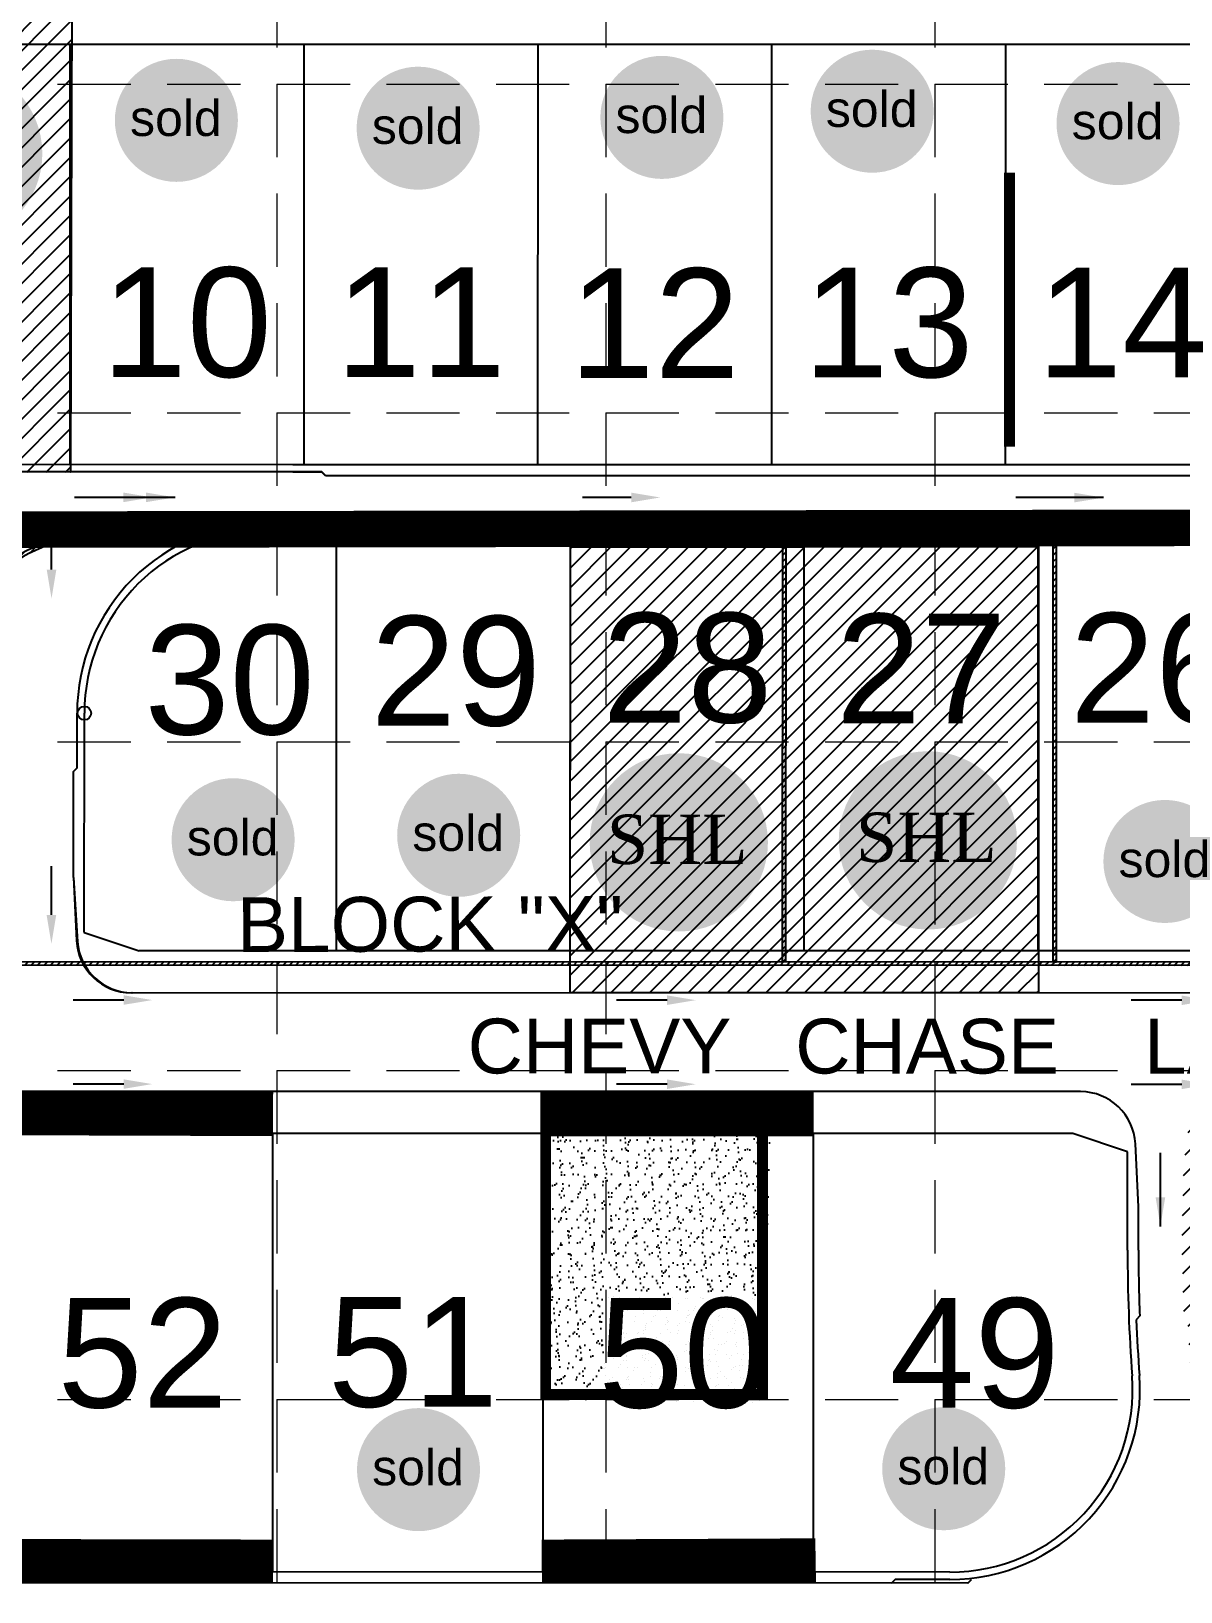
# Model space of a CAD drawing. Header units: inches. Extents: x 2468858 to 2474627, y 7110391 to 7114000.
# Drawn here: x 2472485.6 to 2472800.2, y 7112502.6 to 7112929.7 of the extents above; entities that cross this region are included whole.
import ezdxf
from ezdxf.enums import TextEntityAlignment as Align

# ---------------------------------------------------------------- set-up
doc = ezdxf.new("R2010")
doc.units = ezdxf.units.IN
doc.header["$MEASUREMENT"] = 0
doc.linetypes.add('HIDDEN', pattern=[0.375, 0.25, -0.125])
doc.linetypes.add('PHANTOM2', pattern=[3.15, 1.9, -0.25, 0.25, -0.25, 0.25, -0.25])
for name, color, linetype in [('APVMT', 11, 'Continuous'), ('AROW', 250, 'Continuous'), ('BASE', 7, 'Continuous'), ('BDY', 250, 'PHANTOM2'), ('EROSION BLANKET', 84, 'Continuous'), ('ex-pvmt', 7, 'Continuous'), ('ex-row', 1, 'Continuous'), ('FLOW', 250, 'Continuous'), ('fut-apvmt', 157, 'Continuous'), ('fut-arow', 157, 'Continuous'), ('fut-lotno', 157, 'Continuous'), ('fut-lots', 157, 'Continuous'), ('fut-pvmt', 157, 'Continuous'), ('fut-srow', 157, 'Continuous'), ('FUTURE', 250, 'Continuous'), ('GRID', 254, 'HIDDEN'), ('LOT', 250, 'Continuous'), ('LOTNO', 250, 'Continuous'), ('PWall 2', 7, 'Continuous'), ('SODDED LOT', 2, 'Continuous'), ('SROW', 250, 'Continuous'), ('STRNAMES', 250, 'Continuous'), ('WALL', 21, 'HIDDEN')]:
    doc.layers.add(name, color=color, linetype=linetype)
doc.styles.add('DRHorton', font='dutcheb.ttf')
doc.styles.add('L60', font='simplex', dxfattribs={"width": 0.8, "height": 6})
doc.styles.add('ryland', font='ARIAL.TTF', dxfattribs={"height": 25})
doc.styles.get("Standard").update_dxf_attribs({"font": 'ARIAL.TTF'})
doc.dimstyles.new('Flow', dxfattribs={"dimscale": 100, "dimtxt": 0.18, "dimasz": 0.08, "dimexe": 0.18, "dimexo": 0.0625, "dimgap": 0.015, "dimtad": 1, "dimdec": 4, "dimzin": 0, "dimdsep": 46, "dimtxsty": 'L60', "dimcen": 0, "dimse1": 1, "dimse2": 1, "dimclrd": 7, "dimclrt": 7, "dimadec": 0, "dimazin": 0, "dimtfac": 1, "dimtdec": 4, "dimtofl": 0, "dimtmove": 0, "dimatfit": 3, "dimfxl": 0, "dimtolj": 1, "dimtzin": 0, "dimarcsym": 0})
pattern_1 = [(45, (0, 0), (-2.651650429449553, 2.651650429449553), [])]

# ---------------------------------------------------------------- blocks, each defined once
blk = doc.blocks.new('1D')
at = {"layer": 'FLOW'}
for p, q in [((7.374988476562976, 11.5), (21.23339298212704, 11.49999999999864)), ((7.374988476562976, -11.5), (21.23339298212704, -11.50000000000227))]:
    blk.add_line(p, q, dxfattribs=at)
for points in [[(7.374988476562976, 10.20000187255755), (7.374988476562976, 12.79999812744245), (-0.4250002880862667, 11.5)], [(7.374988476562976, -12.79999812744245), (7.374988476562976, -10.20000187255755), (-0.4250002880862667, -11.5)]]:
    blk.add_solid(points, dxfattribs=at)
blk = doc.blocks.new('Sold')
h = blk.add_hatch(color=7)
h.paths.add_polyline_path([(38.78496247210744, 18.77409050585028, 1), (0.5207856342430404, 18.77409050585028, 1)])
h.paths.add_polyline_path([(2.416219880599712, 10.89449421479345), (36.58703529336928, 10.89449421479345), (36.58703529336928, 27.85845966292506), (2.416219880599712, 27.85845966292506)], flags=24)
at = {"layer": 'BASE', "color": 7, "style": 'ryland'}
blk.add_text('sold', height=11.12714691139804, dxfattribs=at).set_placement((19.50162758698563, 13.90398517682713), align=Align.CENTER)

msp = doc.modelspace()

# ---------------------------------------------------------------- hatches: boundary and pattern name
h = msp.add_hatch(color=162)
h.paths.add_polyline_path([(2472488.675197706, 7112896.190061065, 1), (2472439.888372241, 7112896.190061065, 1)])
h.paths.add_polyline_path([(2472442.305050905, 7112886.143575795), (2472485.872840553, 7112886.143575795), (2472485.872840553, 7112907.77263174), (2472442.305050905, 7112907.77263174)], flags=24)
h = msp.add_hatch(color=162)
h.paths.add_polyline_path([(2472687.236379267, 7112707.697537457, 1), (2472638.449553802, 7112707.697537457, 1)])
h.paths.add_polyline_path([(2472640.866232466, 7112697.651052186), (2472684.434022114, 7112697.651052186), (2472684.434022114, 7112719.280108131), (2472640.866232466, 7112719.280108131)], flags=24)
h = msp.add_hatch(color=162)
h.paths.add_polyline_path([(2472755.401404722, 7112708.242615976, 1), (2472706.614579257, 7112708.242615976, 1)])
h.paths.add_polyline_path([(2472709.031257921, 7112698.196130706), (2472752.599047569, 7112698.196130706), (2472752.599047569, 7112719.825186651), (2472709.031257921, 7112719.825186651)], flags=24)
at = {"layer": 'BASE'}
h = msp.add_hatch(dxfattribs=at)
h.set_pattern_fill('AR-SAND', color=30, scale=2.373695720747724, angle=-91.39791013166429, style=0)
h.set_pattern_definition([(306.1020898683357, (2472401.686412512, 7110633.02868735), (4.575979933314429, 0.03790404811860115), [0, -3.608017495536541, 0, -4.035282725271131, 0, -3.857255546215053]), (276.1020898683357, (2472401.686412512, 7110633.02868735), (6.594438076247046, -4.363085957296758), [0, -1.946430491013133, 0, -3.251963137424382, 0, -1.246190253392555]), (236.1020898683357, (2472401.757639355, 7110635.947464142), (-0.1669048592178631, -7.390152903063718), [0, -1.186847860373862, 0, -4.272652297345904, 0, -5.578184943757154]), (226.1020898683357, (2472401.757639355, 7110635.947464142), (1.908635906404448, -7.184330591335014), [0, -0.5934239301869311, 0, -2.800960950482315, 0, -3.204489223009429])])
h.paths.add_polyline_path([(2472626.680076175, 7112555.477940911), (2472686.004807727, 7112554.030240867), (2472687.987347278, 7112635.271950461), (2472628.662615726, 7112636.719650505)])
at = {"layer": 'PWall 2'}
h = msp.add_hatch(dxfattribs=at)
h.set_pattern_fill('ANSI31', color=4, scale=10, style=0)
h.set_pattern_definition([(45, (547.1209755362943, 474.860651275143), (-0.8838834764831843, 0.8838834764831844), [])])
h.paths.add_polyline_path([(2472691.160137522, 7112675.065107655), (2472692.160137489, 7112675.064852932), (2472692.190194766, 7112793.064849103), (2472691.190194798, 7112793.065103825)])
h = msp.add_hatch(dxfattribs=at)
h.set_pattern_fill('ANSI31', color=4, scale=10, style=0)
h.set_pattern_definition([(45, (0, 0), (-0.8838834764831843, 0.8838834764831844), [])])
edge = h.paths.add_edge_path()
edge.add_arc((2472507.177448912, 7112743.050255163), 49.00000000171636, 107.6534885068534, 179.9854054635432)
edge.add_line((2472458.177450499, 7112743.062736575), (2472458.161347561, 7112679.845217112))
edge.add_line((2472458.161347561, 7112679.845217112), (2472472.322422282, 7112675.12085059))
edge.add_line((2472472.322422282, 7112675.12085059), (2473007.655233062, 7112674.984489168))
edge.add_arc((2473006.866469885, 7112948.98335363), 273.9999997694019, 270.1649374580791, 276.5483261259604)
edge.add_arc((2473075.892736628, 7112352.965429335), 326.0019165330911, 76.86912785355912, 96.6547165427408, ccw=False)
edge.add_line((2473149.95257176, 7112670.443602448), (2473162.294892505, 7112677.082194151))
edge.add_line((2473162.294892505, 7112677.082194151), (2473194.571569189, 7112768.879728828))
edge.add_line((2473194.571569189, 7112768.879728828), (2473194.788556803, 7112784.409119134))
edge.add_line((2473194.788556803, 7112784.409119134), (2473195.788459199, 7112784.395147791))
edge.add_line((2473195.788459199, 7112784.395147791), (2473195.569187256, 7112768.702272372))
edge.add_line((2473195.569187256, 7112768.702272372), (2473163.109774062, 7112676.385019966))
edge.add_line((2473163.109774062, 7112676.385019966), (2473150.093145028, 7112669.383736555))
edge.add_arc((2473075.892736629, 7112352.965429335), 325.0019165333204, 76.80254631002096, 96.65487994470413)
edge.add_arc((2473006.866469887, 7112948.98335363), 274.999999769135, 270.1646107383839, 276.54851988757173, ccw=False)
edge.add_line((2473007.656543626, 7112673.984488802), (2472472.159889904, 7112674.120891958))
edge.add_line((2472472.159889904, 7112674.120891958), (2472457.161164, 7112679.124712639))
edge.add_line((2472457.161164, 7112679.124712639), (2472457.177450532, 7112743.062991299))
edge.add_arc((2472507.177448912, 7112743.050255163), 50.00000000205603, 107.65348850650241, 179.9854054629333, ccw=False)
edge.add_line((2472492.014468384, 7112790.695653909), (2472492.317727995, 7112789.742745933))
h = msp.add_hatch(dxfattribs=at)
h.set_pattern_fill('ANSI31', color=4, scale=10, style=0)
h.set_pattern_definition([(45, (621.1209731358103, 474.8418017951772), (-0.8838834764831843, 0.8838834764831844), [])])
h.paths.add_polyline_path([(2472765.160135121, 7112675.046258175), (2472766.160135088, 7112675.046003452), (2472766.190192365, 7112793.045999623), (2472765.190192398, 7112793.046254345)])
at = {"layer": 'SODDED LOT'}
h = msp.add_hatch(dxfattribs=at)
h.set_pattern_fill('ANSI31', color=256, scale=30, style=0)
h.set_pattern_definition(pattern_1)
h.paths.add_polyline_path([(2473645.389732527, 7113690.662114829), (2473644.980261281, 7113704.579298063), (2473380.054956657, 7113706.216613738), (2473375.550821241, 7113692.299430504), (2473381.692825544, 7113694.755404015), (2473634.334105463, 7113693.936746178)])
h.paths.add_polyline_path([(2473661.809035309, 7113026.940515365), (2473687.470569496, 7113025.60790142), (2473728.462364588, 7113019.277967558), (2473771.120504986, 7113012.614889023), (2473800.781245369, 7113000.621337084), (2473816.111506274, 7112991.959328819), (2473817.619227148, 7112992.300124087), (2473826.575664139, 7112958.986996626), (2473778.330737143, 7112869.434752566), (2473754.227276703, 7112818.273463425), (2473704.86338264, 7112707.307095521), (2473675.949419809, 7112628.519839324), (2473649.367239338, 7112551.597371821), (2473609.353558484, 7112401.128993845), (2473621.993643042, 7112397.241045596), (2473660.238003101, 7112541.41898547), (2473686.990365984, 7112623.568564006), (2473721.047678514, 7112713.975947259), (2473756.535975297, 7112795.800357839), (2473776.214982778, 7112842.137003127), (2473803.694870643, 7112892.799998729), (2473821.263967139, 7112931.75420674), (2473838.193511305, 7112953.920266058), (2473843.824646424, 7112970.357589094), (2473841.572192376, 7112984.993566972), (2473834.364358742, 7112995.80167317), (2473821.750641833, 7113003.45741653), (2473803.505805903, 7113011.563496179), (2473780.756061879, 7113020.119912117), (2473754.177165291, 7113027.775655476), (2473717.912745276, 7113032.729363472), (2473683.74981727, 7113037.761860267), (2473675.215761692, 7113037.54026622), (2473668.455002985, 7113034.659614121), (2473663.024249125, 7113029.009084909)])
h.paths.add_polyline_path([(2473971.464658855, 7113199.839788438), (2473953.302563901, 7113211.943771617), (2473941.194500598, 7113192.085680273), (2473861.097211496, 7113065.572481684), (2473810.525347476, 7113087.499865325), (2473761.172093838, 7113101.509023178), (2473720.95832148, 7113106.990869088), (2473697.201214122, 7113110.438458554), (2473674.116111585, 7113113.73521317), (2473679.512626134, 7113105.343470139), (2473686.707984233, 7113099.948777562), (2473703.497142397, 7113097.551135438), (2473742.471973274, 7113092.15644286), (2473787.442933217, 7113083.165282688), (2473826.417764094, 7113069.978255408), (2473851.001878775, 7113058.589461925), (2473862.394522389, 7113053.194769348), (2473874.386780521, 7113053.494473512), (2473885.779424136, 7113058.289757762), (2473895.972838718, 7113069.678551245), (2473937.945742176, 7113137.711634419), (2473969.870961414, 7113198.612899031)])
h.paths.add_polyline_path([(2474189.416848989, 7113705.551672944), (2474212.712554675, 7113695.293942509), (2474173.054402458, 7113585.508445853), (2474125.455321901, 7113471.585122614), (2474078.43520281, 7113374.029138847), (2473995.236334419, 7113231.37643518), (2473980.717756049, 7113211.838787461), (2473961.731921558, 7113224.119598124), (2474019.247830035, 7113316.225651658), (2474060.011540129, 7113393.259801997), (2474123.11153083, 7113524.999362424), (2474155.499133685, 7113608.173918095)])
h.paths.add_polyline_path([(2472149.873040067, 7113580.614364911), (2472139.148570076, 7113587.251089433), (2472148.340979824, 7113599.503492412), (2472129.956160329, 7113617.371573845), (2472301.037052448, 7113620.945195421), (2472421.049006891, 7113670.46532596), (2472435.85899769, 7113657.702404355), (2472418.495562422, 7113656.681375915), (2472386.322136353, 7113644.428972937), (2472349.55251346, 7113630.645014077), (2472301.037052448, 7113613.797961084), (2472253.542959565, 7113608.182273815), (2472206.048850584, 7113607.671755188), (2472182.046466134, 7113606.650726748), (2472168.768551675, 7113602.566586546), (2472156.001313231, 7113590.314183568)])
h.paths.add_polyline_path([(2472770.944190936, 7113693.310005479), (2472783.830598921, 7113696.401701207), (2473029.187968581, 7113695.371135965), (2473046.198032273, 7113689.703022722), (2473045.682575309, 7113705.676788392), (2472771.459647899, 7113707.222640663)])
h.paths.add_polyline_path([(2472613.25566626, 7113048.108286493), (2472742.648741046, 7113047.886798215), (2472742.87030657, 7112984.098059427), (2472740.21153638, 7112975.017022381), (2472732.235258004, 7112966.821947263), (2472722.708037058, 7112964.607055664), (2472628.32199311, 7112964.828543942), (2472620.345698637, 7112967.707900377), (2472615.692870926, 7112974.131069267), (2472614.141928356, 7112982.326153199), (2472613.25566626, 7112995.17249098)])
h.paths.add_polyline_path([(2471336.502572813, 7111475.409809669), (2471335.525215156, 7111275.421962208), (2470491.65566758, 7111254.319009608), (2470479.591502068, 7111328.940815985), (2470466.019325927, 7111461.601797266), (2470553.434748502, 7111470.895737706), (2470638.396353825, 7111473.121047513)])
h.paths.add_polyline_path([(2473446.669957869, 7112356.475347456), (2473471.901222884, 7112308.470748853), (2473532.944617408, 7112257.211597308), (2473501.202056119, 7112186.425154553), (2473329.466624929, 7112103.434151486), (2473116.221671941, 7112035.902252859), (2473103.199095489, 7112106.688704428), (2473072.634820429, 7112126.647161367), (2472815.113577552, 7111934.940749092), (2472802.328841163, 7111780.662735707), (2472622.312020224, 7111675.221525958), (2472617.639440922, 7111803.674150622), (2472501.02186258, 7111721.103260465), (2472320.823848562, 7111594.383918859), (2472182.918964897, 7111519.021362038), (2472068.917578947, 7111484.097246471), (2471932.851412254, 7111463.87801703), (2471923.657763002, 7111337.048341138), (2471693.816274129, 7111327.857780699), (2471696.080720789, 7111477.568776118), (2471836.918788149, 7111477.568776118), (2471858.778358393, 7111468.515732496), (2471876.578292554, 7111467.891380405), (2471898.125588052, 7111477.880952163), (2471906.24486022, 7111490.367923471), (2471909.367655969, 7111504.103581333), (2471908.118540889, 7111517.839248009), (2471903.746613962, 7111528.765339089), (2471899.686993976, 7111538.754910847), (2471899.784287061, 7111997.707666175), (2471902.817580898, 7112006.804471558), (2471908.608402881, 7112013.144673789), (2471915.226505843, 7112016.452595808), (2471926.256650618, 7112016.452595808), (2472502.649622258, 7112016.183062139), (2472510.043268945, 7112014.973606925), (2472516.227046173, 7112010.270138641), (2472519.856654546, 7112006.238600693), (2472597.233053336, 7111900.261805157), (2472601.632957659, 7111894.002533538), (2472601.971406885, 7111890.788304878), (2472601.971406885, 7111885.882386665), (2472602.140639546, 7111880.638123489), (2472603.494452546, 7111873.533002687), (2472605.525163997, 7111864.059502408), (2472610.940432095, 7111855.262674425), (2472618.724860869, 7111847.650040586), (2472625.66315853, 7111842.744122374), (2472634.124501853, 7111839.529902527), (2472648.17031374, 7111837.161523051), (2472661.031561385, 7111839.360725639), (2472670.846717708, 7111843.928307705), (2472681.248111553, 7111852.179554768), (2472689.31751377, 7111863.682023061), (2472693.243782347, 7111876.126810323), (2472698.537852622, 7111882.815669956), (2472979.470702941, 7112088.657853922), (2473047.701133173, 7112135.28063855), (2473102.112741889, 7112161.182180669), (2473168.61581742, 7112185.356962128), (2473235.478462052, 7112199.354265083), (2473286.974207946, 7112219.373627111), (2473338.946776884, 7112250.355984651), (2473378.045397276, 7112286.581494795), (2473406.654136052, 7112322.330358708), (2473434.970834597, 7112369.644376445)])
h.paths.add_polyline_path([(2469394.724905486, 7112321.676320895), (2469408.624455795, 7112317.353478573), (2469404.609023354, 7112306.546368362), (2469398.27700456, 7112300.525261207), (2469390.555033954, 7112297.128740351), (2469383.91413698, 7112297.746287995), (2469371.404554579, 7112301.14280885), (2469261.633598829, 7112337.75058437), (2469252.632829416, 7112344.02173733), (2469246.905061208, 7112352.883145862), (2469243.904799371, 7112361.062910974), (2469244.313932571, 7112369.379003008), (2469247.041438941, 7112379.876369851), (2469254.132952285, 7112392.282348847), (2469258.633353089, 7112404.824654765), (2469259.860720493, 7112413.958725954), (2469268.320051632, 7112441.055400455), (2469285.096009874, 7112497.600902268), (2469297.506818222, 7112549.941326289), (2469306.039247956, 7112604.220294979), (2469344.047345504, 7112603.832582519), (2469331.636537156, 7112539.473248536), (2469306.039247956, 7112437.894047284), (2469285.483846126, 7112378.574895947), (2469297.11898197, 7112353.373947457)])
h.paths.add_polyline_path([(2469215.249860867, 7111699.106633643), (2469133.159785945, 7111698.798917507), (2469133.122198361, 7111837.419818805), (2469136.778737795, 7111854.071763973), (2469131.497062569, 7111869.09912977), (2469132.541562757, 7111935.145816794), (2469148.787656804, 7112051.428643761), (2469175.431265205, 7112146.923470601), (2469214.079204837, 7112259.785767239), (2469218.218491184, 7112266.725430682), (2469223.725257278, 7112271.91577831), (2469228.760029568, 7112275.218729204), (2469234.8961422, 7112277.106125937), (2469242.605637269, 7112277.420690591), (2469249.213759802, 7112276.005145244), (2469256.451228871, 7112274.117739696), (2469362.495975355, 7112239.200851651), (2469368.946761254, 7112235.111484717), (2469372.093493935, 7112231.493969169), (2469374.61088008, 7112225.045354115), (2469375.554899885, 7112217.023898166), (2469372.565503838, 7112206.800489645), (2469260.699317991, 7112244.705763931), (2469237.570864979, 7112231.808533822), (2469223.882593913, 7112159.458214063), (2469213.797885519, 7112077.451070585), (2469211.78526762, 7111997.375764284), (2469212.590317999, 7111919.312397252)])
edge = h.paths.add_edge_path()
edge.add_line((2469946.693352725, 7111538.54450183), (2469944.938068919, 7111523.504258705))
edge.add_line((2469944.938068919, 7111523.504258705), (2469929.501468153, 7111368.536078713))
edge.add_line((2469929.501468153, 7111368.536078713), (2469627.824585896, 7111363.407253159))
edge.add_line((2469627.824585896, 7111363.407253159), (2469640.137924086, 7111528.555502986))
edge.add_line((2469640.137924086, 7111528.555502986), (2469611.098240044, 7111528.957837955))
edge.add_line((2469611.098240044, 7111528.957837955), (2469563.639690367, 7111542.057650204))
edge.add_line((2469563.639690367, 7111542.057650204), (2469395.722320586, 7111608.84997947))
edge.add_line((2469395.722320586, 7111608.84997947), (2469312.312575388, 7111524.841385443))
edge.add_line((2469312.312575388, 7111524.841385443), (2469259.937199554, 7111580.219713042))
edge.add_line((2469259.937199554, 7111580.219713042), (2469329.015193574, 7111646.449177034))
edge.add_line((2469329.015193574, 7111646.449177034), (2469327.644462137, 7111656.688979689))
edge.add_line((2469327.644462137, 7111656.688979689), (2469327.34236099, 7111668.014065214))
edge.add_line((2469327.34236099, 7111668.014065214), (2469328.701824201, 7111676.31913087))
edge.add_line((2469328.701824201, 7111676.31913087), (2469331.571809244, 7111684.926192343))
edge.add_line((2469331.571809244, 7111684.926192343), (2469335.650214973, 7111692.023248289))
edge.add_line((2469335.650214973, 7111692.023248289), (2469336.858635659, 7111699.724304683))
edge.add_line((2469336.858635659, 7111699.724304683), (2469350.604390777, 7111699.875306998))
edge.add_line((2469350.604390777, 7111699.875306998), (2469349.093868944, 7111695.194270473))
edge.add_line((2469349.093868944, 7111695.194270473), (2469344.260202298, 7111688.248216842))
edge.add_line((2469344.260202298, 7111688.248216842), (2469339.879679325, 7111679.792157685))
edge.add_arc((2469382.622613292, 7111662.984783349), 45.92870819232868, 158.5342579015488, 290.6103541808063)
edge.add_arc((2469402.887360178, 7111601.899039513), 18.5547117138763, 61.36080111762749, 102.75749779923768, ccw=False)
edge.add_line((2469411.780492812, 7111618.183680091), (2469554.002781286, 7111560.868790985))
edge.add_line((2469554.002781286, 7111560.868790985), (2469580.433838745, 7111552.504944425))
edge.add_line((2469580.433838745, 7111552.504944425), (2469597.927792269, 7111547.752760883))
edge.add_line((2469597.927792269, 7111547.752760883), (2469618.844453434, 7111543.76092142))
edge.add_line((2469618.844453434, 7111543.76092142), (2469652.775771097, 7111539.882862535))
edge.add_line((2469652.775771097, 7111539.882862535), (2469702.998577661, 7111539.882862535))
edge.add_line((2469702.998577661, 7111539.882862535), (2469903.741159914, 7111540.586038681))
edge.add_line((2469903.741159914, 7111540.586038681), (2469929.647166319, 7111539.769460959))
edge.add_line((2469929.647166319, 7111539.769460959), (2469946.693352725, 7111538.54450183))
at = {"layer": 'SODDED LOT', "linetype": 'Continuous', "ltscale": 300}
h = msp.add_hatch(dxfattribs=at)
h.set_pattern_fill('ANSI31', color=256, scale=30, style=0)
h.set_pattern_definition(pattern_1)
h.paths.add_polyline_path([(2473499.250884448, 7113199.920769706), (2473457.182810623, 7113199.920769706), (2473369.804848279, 7113199.895742773), (2473369.80642898, 7113163.472679074), (2473369.638394347, 7113150.651434059), (2473369.190281332, 7113137.494265215), (2473383.305531386, 7113137.214328689), (2473498.586990355, 7113130.68038028), (2473498.819508258, 7113138.969907672), (2473499.245785915, 7113153.186059828), (2473499.298351946, 7113199.868729575)])
h.paths.add_polyline_path([(2472496.752873851, 7112937.5881522), (2472496.342294716, 7112808.985320765), (2472417.216827295, 7112809.159385161), (2472416.220738202, 7112808.080767415), (2472368.18536607, 7112808.10205848), (2472368.129514662, 7112937.636625509)])
h.paths.add_polyline_path([(2473204.750021788, 7112780.682216627), (2473205.328728537, 7112780.103765662), (2473207.478217388, 7112775.80668928), (2473208.056924137, 7112771.261710172), (2473206.899510639, 7112766.303554218), (2473199.012203961, 7112743.845257646), (2473182.985871841, 7112698.170570697), (2473174.992704738, 7112675.135200867), (2473173.617061628, 7112671.560144345), (2473171.085895661, 7112666.005044037), (2473167.729340729, 7112662.099971764), (2473163.712487022, 7112659.734930732), (2473158.925274413, 7112657.479894949), (2473154.908420706, 7112656.874878753), (2473147.204847182, 7112658.029904296), (2473130.036908567, 7112661.60496927), (2473111.968745679, 7112664.297101595), (2473092.755489457, 7112665.919144431), (2473081.142704811, 7112666.294793555), (2473081.142704811, 7112680.419281712), (2473081.207978433, 7112794.916642416), (2473152.46662629, 7112795.049485483), (2473194.525215914, 7112785.045887812), (2473200.839865346, 7112783.274934296), (2473204.746767405, 7112780.822852612)])
h.paths.add_polyline_path([(2472761.261638986, 7112788.675131323), (2472761.267016466, 7112666.570554698), (2472633.089011817, 7112666.557732726), (2472633.189572245, 7112788.465795938), (2472761.260523198, 7112788.695129204)])
edge = h.paths.add_edge_path()
edge.add_line((2472938.466409251, 7112551.460824391), (2472913.506672344, 7112547.829062128))
edge.add_line((2472913.506672344, 7112547.829062128), (2472806.366268931, 7112532.294038731))
edge.add_line((2472806.366268931, 7112532.294038731), (2472804.621470331, 7112545.521715743))
edge.add_line((2472804.621470331, 7112545.521715743), (2472803.872543864, 7112551.131518625))
edge.add_line((2472803.872543864, 7112551.131518625), (2472802.050104988, 7112577.566249307))
edge.add_line((2472802.050104988, 7112577.566249307), (2472801.032939892, 7112578.540609293))
edge.add_line((2472801.032939892, 7112578.540609293), (2472800.547819895, 7112598.669854256))
edge.add_line((2472800.547819895, 7112598.669854256), (2472801.025206859, 7112617.280037863))
edge.add_line((2472801.025206859, 7112617.280037863), (2472801.598086713, 7112625.010419092))
edge.add_arc((2472817.342486338, 7112623.843639719), 15.78757402729651, 87.19165958542669, 175.7616958682836, ccw=False)
edge.add_line((2472818.116001104, 7112639.61225312), (2472859.17210135, 7112639.325943643))
edge.add_line((2472859.17210135, 7112639.325943643), (2472915.187065159, 7112639.45430705))
edge.add_arc((2472915.232669104, 7112619.553749297), 19.90061000543274, 0.49829362806252675, 90.13129828110442, ccw=False)
edge.add_line((2472935.132526519, 7112619.726820023), (2472935.128326815, 7112607.80241151))
edge.add_line((2472935.128326815, 7112607.80241151), (2472935.199210372, 7112599.582707657))
edge.add_line((2472935.199210372, 7112599.582707657), (2472935.233381392, 7112592.458416054))
edge.add_line((2472935.233381392, 7112592.458416054), (2472935.35604063, 7112589.791691012))
edge.add_line((2472935.35604063, 7112589.791691012), (2472935.708877714, 7112578.971155388))
edge.add_line((2472935.708877714, 7112578.971155388), (2472935.920412597, 7112574.701202083))
edge.add_line((2472935.920412597, 7112574.701202083), (2472937.065707393, 7112562.271994988))
edge.add_line((2472937.065707393, 7112562.271994988), (2472938.483719468, 7112551.418817008))
edge.add_line((2472938.483719468, 7112551.418817008), (2472938.466409251, 7112551.460824391))
edge = h.paths.add_edge_path()
edge.add_line((2471965.290372266, 7112666.771801337), (2471945.841793173, 7112666.771801337))
edge.add_line((2471945.841793173, 7112666.771801337), (2471905.019357613, 7112666.694362374))
edge.add_line((2471905.019357613, 7112666.694362374), (2471897.751050041, 7112666.758649729))
edge.add_arc((2471897.931389513, 7112687.147772066), 20.38991986258097, 177.7513421682232, 269.4932385508123, ccw=False)
edge.add_line((2471877.557170793, 7112687.947799292), (2471877.663945544, 7112711.496715721))
edge.add_line((2471877.663945544, 7112711.496715721), (2471877.727421505, 7112779.916811677))
edge.add_arc((2471893.317249539, 7112779.765574075), 15.5905615974897, 97.98937836270551, 179.4441885804615, ccw=False)
edge.add_line((2471891.150324863, 7112795.204811375), (2471965.406631217, 7112795.30773369))
edge.add_line((2471965.406631217, 7112795.30773369), (2471965.148512169, 7112781.891699628))
edge.add_line((2471965.148512169, 7112781.891699628), (2471965.336878946, 7112666.734324328))
edge.add_line((2471965.336878946, 7112666.734324328), (2471965.290372266, 7112666.771801337))
h.paths.add_polyline_path([(2471738.973153136, 7112489.180897773), (2471738.907910509, 7112362.111335826), (2471849.679306307, 7112338.95049324), (2471850.881010405, 7112344.249737312), (2471852.259427489, 7112347.676584686), (2471854.344727514, 7112352.375249961), (2471858.621342957, 7112358.663687613), (2471863.528161883, 7112363.849038429), (2471867.323919021, 7112368.057400626), (2471869.112713777, 7112372.113124729), (2471869.602529385, 7112376.403938038), (2471868.901054919, 7112381.049075596), (2471865.349903391, 7112390.821387546), (2471846.062571218, 7112438.24578766), (2471845.043763434, 7112441.106836997), (2471843.830916949, 7112445.422668788), (2471843.73388985, 7112450.708347096), (2471844.672670811, 7112455.185252268), (2471852.535523128, 7112477.256751278), (2471854.390381855, 7112482.342095784), (2471857.040177824, 7112487.586366815), (2471854.766573011, 7112488.989278179), (2471738.9944306, 7112489.187270725)])
h.paths.add_polyline_path([(2472036.20761987, 7112493.126650435), (2472036.177942998, 7112488.528566218), (2472036.170024, 7112358.635685508), (2471963.208280133, 7112358.716251781), (2471962.064968961, 7112493.205069852), (2472036.254374503, 7112493.204182372)])
h.paths.add_polyline_path([(2472258.222467441, 7112493.119559048), (2472258.222467441, 7112487.976705843), (2472259.242871422, 7112358.603854561), (2472333.101972606, 7112358.583949654), (2472332.220096853, 7112493.109898195), (2472258.222405453, 7112493.119068821)])
h.paths.add_polyline_path([(2472440.06873145, 7112320.105355661), (2472440.007951977, 7112331.649449443), (2472366.161248442, 7112331.563871021), (2472366.004418185, 7112197.033578056), (2472440.078882025, 7112197.064775088), (2472440.043254282, 7112203.012192238), (2472440.113053045, 7112320.02093519)])
h.paths.add_polyline_path([(2472303.287812336, 7113176.063170855), (2472269.95566425, 7113176.063170855), (2472173.809464796, 7113176.043333566), (2472173.842427044, 7113112.039582842), (2472193.898769876, 7113112.039582842), (2472303.222740177, 7113112.102247377), (2472303.272873169, 7113175.98742233)])
h.paths.add_polyline_path([(2472005.287852777, 7113112.169247885), (2471995.422981642, 7113112.169247885), (2471872.78353361, 7113112.166931986), (2471872.841136185, 7113048.017009092), (2471896.4889384, 7113048.196533603), (2472005.209918058, 7113048.148043389), (2472005.347315, 7113112.227770847)])
edge = h.paths.add_edge_path()
edge.add_line((2472807.607475037, 7112126.621030497), (2472816.958866554, 7112133.329068659))
edge.add_line((2472816.958866554, 7112133.329068659), (2472856.163315963, 7112079.662134737))
edge.add_line((2472856.163315963, 7112079.662134737), (2472864.149757341, 7112068.758716941))
edge.add_arc((2472848.686809846, 7112055.909191599), 20.10505027937197, -53.27134564890298, 39.72617804194982, ccw=False)
edge.add_line((2472860.710153659, 7112039.795462972), (2472849.328910602, 7112031.379626055))
edge.add_line((2472849.328910602, 7112031.379626055), (2472763.808921896, 7111968.934907094))
edge.add_line((2472763.808921896, 7111968.934907094), (2472748.845223249, 7111988.432486106))
edge.add_line((2472748.845223249, 7111988.432486106), (2472705.952612796, 7112047.15078673))
edge.add_line((2472705.952612796, 7112047.15078673), (2472698.750772119, 7112048.295441437))
edge.add_line((2472698.750772119, 7112048.295441437), (2472694.755412836, 7112049.389230864))
edge.add_line((2472694.755412836, 7112049.389230864), (2472696.765815564, 7112052.543402144))
edge.add_line((2472696.765815564, 7112052.543402144), (2472698.114571274, 7112057.325532793))
edge.add_line((2472698.114571274, 7112057.325532793), (2472698.459923279, 7112059.120363746))
edge.add_line((2472698.459923279, 7112059.120363746), (2472698.535285486, 7112063.112949991))
edge.add_line((2472698.535285486, 7112063.112949991), (2472698.535285486, 7112064.594475173))
edge.add_line((2472698.535285486, 7112064.594475173), (2472697.765453484, 7112067.830125562))
edge.add_line((2472697.765453484, 7112067.830125562), (2472701.836996319, 7112067.967820186))
edge.add_line((2472701.836996319, 7112067.967820186), (2472722.980256518, 7112064.725593993))
edge.add_line((2472722.980256518, 7112064.725593993), (2472807.654245168, 7112126.587618991))
edge.add_line((2472807.654245168, 7112126.587618991), (2472807.607475037, 7112126.621030497))

# ---------------------------------------------------------------- linework, layer by layer
at = {"layer": 'APVMT', "color": 7}
for p, q in [((2472565.194344257, 7112809.035454934), (2472417.194349059, 7112809.073153892)), ((2472565.194344257, 7112809.035454934), (2472557.199796149, 7112809.037491326)), ((2472566.194089503, 7112808.035200245), (2472565.194344257, 7112809.035454934)), ((2472566.194089503, 7112808.035200245), (2472565.194344257, 7112809.035454934)), ((2473139.314820446, 7112807.889213382), (2472566.194089503, 7112808.035200245)), ((2472637.642585873, 7112808.017000689), (2472566.194089503, 7112808.035200245)), ((2472566.19103283, 7112796.035200634), (2471912.191054048, 7112796.201789276)), ((2472566.19103283, 7112796.035200634), (2472557.196484913, 7112796.037491751)), ((2473139.312093338, 7112795.88921369), (2472566.19103283, 7112796.035200634)), ((2472637.642585873, 7112796.017000302), (2472566.19103283, 7112796.035200634))]:
    msp.add_line(p, q, dxfattribs=at)
at = {"layer": 'AROW'}
for p, q in [((2472637.642585874, 7112811.01700079), (2471897.200326984, 7112811.205608238)), ((2473139.31632509, 7112810.889213101), (2472557.200305569, 7112811.037491263))]:
    msp.add_line(p, q, dxfattribs=at)
at = {"layer": 'BASE', "color": 30, "const_width": 2.967119650934656}
msp.add_lwpolyline([(2472626.410239614, 7112637.850870057), (2472626.410239614, 7112556.584974131), (2472685.752632632, 7112556.584974131), (2472685.752632632, 7112637.850870057)], close=True, dxfattribs=at)
at = {"layer": 'BDY', "linetype": 'Continuous', "ltscale": 40, "const_width": 10}
msp.add_lwpolyline([(2471833.764441303, 7112792.331851799), (2473152.867779867, 7112794.274882557), (2473199.900828426, 7112782.233897823), (2473152.101054614, 7112652.83520489), (2473320.333619936, 7112550.25989252), (2473446.146238517, 7112504.466404289), (2473431.289355661, 7112430.857261817), (2473606.804344498, 7112383.678398734)], dxfattribs=at)
at = {"layer": 'EROSION BLANKET', "ltscale": 300, "const_width": 12}
for points in [[(2472551.82357934, 7112633.313741861), (2472477.501980007, 7112633.557941028)], [(2472699.733617099, 7112633.278358828), (2472699.018557508, 7112633.276923479), (2472625.342750842, 7112633.29535226)], [(2472551.769421976, 7112510.904643736), (2472477.654914666, 7112511.059340194)], [(2472700.294280784, 7112511.248725349), (2472699.701910202, 7112511.239233243), (2472625.349893827, 7112510.894881098)]]:
    msp.add_lwpolyline(points, dxfattribs=at)
at = {"layer": 'ex-pvmt'}
for p, q in [((2472565.194327441, 7112809.097198355), (2472417.194332242, 7112809.134897314)), ((2472566.194072686, 7112808.096943666), (2472565.194327441, 7112809.097198356)), ((2472566.194072685, 7112808.096943665), (2472565.194327441, 7112809.097198355)), ((2473139.314803628, 7112807.950956804), (2472566.194072685, 7112808.096943665)), ((2473139.312076521, 7112795.950957111), (2471912.141138542, 7112796.260218885))]:
    msp.add_line(p, q, dxfattribs=at)
at = {"layer": 'ex-row', "color": 7}
msp.add_line((2473140.509541511, 7112925.950656306), (2471897.234486533, 7112926.267346687), dxfattribs=at)
at = {"layer": 'FLOW', "color": 7}
for p, q in [((2472510.835171393, 7112802.111079545), (2472497.515422874, 7112802.114472388)), ((2472649.834454543, 7112802.075673273), (2472636.514706024, 7112802.079066116)), ((2472491.187464002, 7112782.325615078), (2472491.190856844, 7112795.645363597)), ((2472491.163394002, 7112687.830704738), (2472491.166786845, 7112701.150453257))]:
    msp.add_line(p, q, dxfattribs=at)
at = {"layer": 'FLOW'}
for p, q in [((2472510.835171393, 7112802.111079545), (2472497.515422874, 7112802.114472388)), ((2472649.834454543, 7112802.075673273), (2472636.514706024, 7112802.079066116)), ((2472491.187464002, 7112782.325615078), (2472491.190856844, 7112795.645363597)), ((2472491.163394002, 7112687.830704738), (2472491.166786845, 7112701.150453257))]:
    msp.add_line(p, q, dxfattribs=at)
at = {"layer": 'FLOW', "color": 7}
for points in [[(2472510.834836008, 7112800.79441292), (2472510.835506778, 7112803.427746168), (2472518.735171137, 7112802.109067235)], [(2472649.834119158, 7112800.759006648), (2472649.834789929, 7112803.392339896), (2472657.734454287, 7112802.073660963)], [(2472489.870797375, 7112782.325950467), (2472492.504130623, 7112782.325279697), (2472491.18545169, 7112774.425615339)], [(2472489.846727376, 7112687.831040127), (2472492.480060624, 7112687.830369357), (2472491.161381691, 7112679.930704999)]]:
    msp.add_solid(points, dxfattribs=at)
at = {"layer": 'FLOW'}
for points in [[(2472510.834836008, 7112800.79441292), (2472510.835506778, 7112803.427746168), (2472518.735171137, 7112802.109067235)], [(2472649.834119158, 7112800.759006648), (2472649.834789929, 7112803.392339896), (2472657.734454287, 7112802.073660963)], [(2472489.870797375, 7112782.325950467), (2472492.504130623, 7112782.325279697), (2472491.18545169, 7112774.425615339)], [(2472489.846727376, 7112687.831040127), (2472492.480060624, 7112687.830369357), (2472491.161381691, 7112679.930704999)]]:
    msp.add_solid(points, dxfattribs=at)
at = {"layer": 'fut-apvmt'}
for p, q in [((2472565.190761322, 7112795.097198808), (2472550.190693098, 7112795.039300402)), ((2472566.189462042, 7112796.095390875), (2472565.190761323, 7112795.097198809)), ((2472498.17362836, 7112728.052548157), (2472498.177449201, 7112743.052547668)), ((2472497.165986712, 7112698.052803848), (2472497.17337367, 7112727.052802916)), ((2472498.17362836, 7112728.052548157), (2472497.17337367, 7112727.052802916)), ((2472497.165986712, 7112698.052803849), (2472498.024046168, 7112680.803520469)), ((2472788.643052212, 7112607.9785551), (2472787.784992757, 7112625.227838486)), ((2472788.640027516, 7112596.104087997), (2472788.643052212, 7112607.9785551)), ((2472788.988305967, 7112578.089748302), (2472788.029187934, 7112577.048377914)), ((2472721.035501098, 7112504.995772942), (2471932.32749407, 7112505.196674773)), ((2472722.035755787, 7112505.995518187), (2472721.035501098, 7112504.995772942)), ((2472737.0357553, 7112505.991697347), (2472722.035755787, 7112505.995518187))]:
    msp.add_line(p, q, dxfattribs=at)
for centre, radius, start, end in [((2472550.177447514, 7112743.039302088), 52, 89.98540545972877, 179.9854054864092), ((2473248.640012593, 7112595.986915543), 460, 179.9854054864092, 182.2297631131971), ((2473248.640012593, 7112595.986915543), 461, 182.3544549440697, 184.2474872985997), ((2472737.049000879, 7112557.991695659), 52, 269.9854054597287, 4.247487298599735)]:
    msp.add_arc(centre, radius, start, end, dxfattribs=at)
at = {"layer": 'fut-arow'}
for p, q in [((2472500.162165774, 7112683.052040169), (2472500.177449136, 7112743.052038223)), ((2472785.640027613, 7112596.104852165), (2472785.646873151, 7112622.979318785)), ((2472737.036264745, 7112507.991697282), (2471879.617609432, 7112508.210101276))]:
    msp.add_line(p, q, dxfattribs=at)
for centre, radius, start, end in [((2472550.177447514, 7112743.039302088), 50, 89.98540545972877, 179.9854054864092), ((2473248.640012593, 7112595.986915543), 463, 179.9854054864092, 184.2474872985997), ((2472737.049000879, 7112557.991695659), 50, 269.9854054597287, 4.247487298599735)]:
    msp.add_arc(centre, radius, start, end, dxfattribs=at)
at = {"layer": 'fut-lots', "color": 7}
for p, q in [((2472569.160889922, 7112678.034464465), (2472569.190183032, 7112793.034460735)), ((2472633.160887846, 7112678.018162212), (2472633.190180955, 7112793.018158481)), ((2472697.16088577, 7112678.00185996), (2472697.190178879, 7112793.001856229)), ((2472761.160883693, 7112677.985557708), (2472761.190176803, 7112792.985553977)), ((2472551.648154355, 7112628.038923734), (2472551.617587633, 7112508.038927626)), ((2472625.648151956, 7112628.020074253), (2472625.617585232, 7112508.020078146)), ((2472699.648149555, 7112628.001224775), (2472699.617582831, 7112508.001228668))]:
    msp.add_line(p, q, dxfattribs=at)
at = {"layer": 'fut-pvmt'}
for p, q in [((2473069.62556199, 7112666.40698438), (2472513.001622142, 7112666.548769132)), ((2472772.807338197, 7112639.482589843), (2471921.173825526, 7112639.699520229))]:
    msp.add_line(p, q, dxfattribs=at)
for centre, start, end in [((2472513.005521569, 7112681.548768626), 182.84781069089, 269.9854054597287), ((2472772.803517357, 7112624.48259033), 2.847810690889997, 89.98540545972877)]:
    msp.add_arc(centre, 15, start, end, dxfattribs=at)
at = {"layer": 'fut-srow', "color": 7}
for p, q in [((2472500.162165774, 7112683.052040169), (2472515.160891676, 7112678.04821949)), ((2473069.628491301, 7112677.906984006), (2472515.160891669, 7112678.048219491)), ((2472770.648147255, 7112627.983139462), (2471914.897347189, 7112628.20111862)), ((2472785.646873151, 7112622.979318785), (2472770.648147255, 7112627.983139462))]:
    msp.add_line(p, q, dxfattribs=at)
at = {"layer": 'FUTURE', "color": 7}
for p, q in [((2472565.19077814, 7112795.035455388), (2472550.190778628, 7112795.039276228)), ((2472565.19077814, 7112795.035455388), (2472566.19103283, 7112796.035200634)), ((2472498.173722393, 7112728.085894435), (2472498.177534734, 7112743.052523497)), ((2472500.162251307, 7112683.052015998), (2472500.177534669, 7112743.052014052)), ((2472497.166072245, 7112698.052779677), (2472497.173467703, 7112727.086149189)), ((2472497.173467703, 7112727.086149189), (2472498.173722393, 7112728.085894435)), ((2472497.166072245, 7112698.052779677), (2472498.328134135, 7112680.55469795)), ((2472500.162251307, 7112683.052015998), (2472515.160977207, 7112678.048195318)), ((2473075.976822335, 7112677.905342792), (2472515.160977207, 7112678.048195318)), ((2473075.973893024, 7112666.405343165), (2472513.291344335, 7112666.548671183)), ((2472741.934623123, 7112504.990425312), (2471932.744072407, 7112505.196544514)), ((2472741.934623123, 7112504.990425312), (2472742.934877812, 7112505.990170556))]:
    msp.add_line(p, q, dxfattribs=at)
for centre in [(2472550.190269182, 7112793.039276293), (2472500.177534669, 7112743.052014052)]:
    msp.add_circle(centre, 1.85, dxfattribs=at)
for centre, radius, start, end in [((2472550.177533047, 7112743.039277918), 52, 89.98540543306363, 179.9854054864114), ((2472550.177533047, 7112743.039277918), 50, 89.98540543306363, 179.9854054864114), ((2472513.295165176, 7112681.548670697), 15, 183.799480259509, 269.9854054330636)]:
    msp.add_arc(centre, radius, start, end, dxfattribs=at)
at = {"layer": 'GRID', "color": 252, "linetype": 'HIDDEN', "lineweight": 0, "ltscale": 80}
for p, q in [((2472552.867820272, 7113905.225988539), (2472552.867820272, 7110754.828490639)), ((2472642.867820273, 7113905.225988539), (2472642.867820273, 7110754.828490639)), ((2472732.867820274, 7113905.225988539), (2472732.867820274, 7110754.828490639)), ((2468952.867820237, 7112915.225988529), (2474532.867820291, 7112915.225988529)), ((2468952.867820237, 7112825.225988528), (2474532.867820291, 7112825.225988528)), ((2468952.867820237, 7112735.225988527), (2474532.867820291, 7112735.225988527)), ((2468952.867820237, 7112645.225988527), (2474532.867820291, 7112645.225988527)), ((2468952.867820237, 7112555.225988526), (2474532.867820291, 7112555.225988526))]:
    msp.add_line(p, q, dxfattribs=at)
at = {"layer": 'LOT'}
for p, q in [((2472496.229600418, 7112926.053025615), (2472496.200307309, 7112811.053029348)), ((2472560.229598342, 7112926.036723363), (2472560.200305232, 7112811.036727096)), ((2472624.229596266, 7112926.020421111), (2472624.200303157, 7112811.020424844)), ((2472624.229596266, 7112926.020421111), (2472624.200303156, 7112811.020424844)), ((2472688.22959419, 7112926.004118859), (2472688.20030108, 7112811.004122592)), ((2472752.229592114, 7112925.987816607), (2472752.200299005, 7112810.987820339))]:
    msp.add_line(p, q, dxfattribs=at)
at = {"layer": 'PWall 2', "color": 4}
for points in [[(2472691.160137522, 7112675.065107655), (2472692.160137489, 7112675.064852932), (2472692.190194766, 7112793.064849103), (2472691.190194798, 7112793.065103825), (2472691.160137522, 7112675.065107655)], [(2472765.160135121, 7112675.046258175), (2472766.160135088, 7112675.046003452), (2472766.190192365, 7112793.045999623), (2472765.190192398, 7112793.046254345), (2472765.160135121, 7112675.046258175)]]:
    msp.add_lwpolyline(points, dxfattribs=at)
msp.add_lwpolyline([(2472492.317727995, 7112789.742745934, 0.326521609070363), (2472458.177450499, 7112743.062736575), (2472458.161347561, 7112679.845217112), (2472472.322422282, 7112675.12085059), (2473007.655233062, 7112674.984489168, 0.02785999218242276), (2473038.113759096, 7112676.7709241, -0.08654603365608207), (2473149.95257176, 7112670.443602448), (2473162.294892505, 7112677.082194151), (2473194.571569189, 7112768.879728828), (2473194.788556803, 7112784.409119134), (2473195.788459199, 7112784.395147791), (2473195.569187256, 7112768.702272372), (2473163.109774062, 7112676.385019966), (2473150.093145028, 7112669.383736555, 0.08683945219832634), (2473038.228724221, 7112675.777554138, -0.02786226497338525), (2473007.656543626, 7112673.984488802), (2472472.159889904, 7112674.120891958), (2472457.161164, 7112679.124712639), (2472457.177450532, 7112743.062991299, -0.3265216090678649), (2472492.014468384, 7112790.695653909), (2472492.317727995, 7112789.742745933)], format="xyb", dxfattribs=at)
at = {"layer": 'SODDED LOT', "linetype": 'Continuous', "ltscale": 300}
for points in [[(2472496.752873851, 7112937.5881522), (2472496.752873851, 7112937.5881522), (2472496.342294716, 7112808.985320765), (2472417.216827295, 7112809.159385161), (2472416.220738202, 7112808.080767415), (2472368.18536607, 7112808.10205848), (2472368.129514662, 7112937.636625509), (2472496.752873851, 7112937.5881522)], [(2472761.261638986, 7112788.675131323), (2472761.267016466, 7112666.570554698), (2472633.089011817, 7112666.557732726), (2472633.189572245, 7112788.465795938), (2472761.260523198, 7112788.695129204)]]:
    msp.add_lwpolyline(points, close=True, dxfattribs=at)
at = {"layer": 'SROW'}
for p, q in [((2472637.642585874, 7112926.017004521), (2471897.234503349, 7112926.205603263)), ((2473140.509558329, 7112925.888912885), (2472557.229597277, 7112926.037487534))]:
    msp.add_line(p, q, dxfattribs=at)
at = {"layer": 'WALL', "color": 4, "linetype": 'Continuous', "const_width": 3}
msp.add_lwpolyline([(2472753.374483022, 7112815.987521409), (2472753.354978386, 7112890.987528811)], dxfattribs=at)

# ---------------------------------------------------------------- block references
at = {"layer": 'EROSION BLANKET', "xscale": 0.8800000000628643, "yscale": 0.8800000001210719, "zscale": 0.8800000000000001}
for p in [(2472508.062386846, 7112888.7588993), (2472640.917632566, 7112889.565349678), (2472698.470774481, 7112891.257524003), (2472765.757168812, 7112887.873184165), (2472574.221066139, 7112886.608350271), (2472523.589285332, 7112691.890978971), (2472585.314197336, 7112693.112538897), (2472778.580250166, 7112685.948258666), (2472574.320582495, 7112519.526441746), (2472718.050178639, 7112519.762801562)]:
    msp.add_blockref('Sold', p, dxfattribs=at)
at = {"layer": 'FLOW', "xscale": -1, "rotation": 359.985405166244}
for p in [(2472518.328828948, 7112653.047414564), (2472667.029183706, 7112653.009534176), (2472807.851606491, 7112652.973663507)]:
    msp.add_blockref('1D', p, dxfattribs=at)

# ---------------------------------------------------------------- texts
at = {"layer": 'BASE', "color": 162, "style": 'DRHorton'}
for p in [(2472662.419483225, 7112701.795972676), (2472730.58450868, 7112702.341051196)]:
    msp.add_text('SHL', height=13.51407570296255, dxfattribs=at).set_placement(p, align=Align.CENTER)
at = {"layer": 'fut-lotno', "color": 7}
for s, p in [('30', (2472539.936049211, 7112752.242051196)), ('29', (2472601.855505968, 7112754.661888646)), ('28', (2472665.175533362, 7112755.49516392)), ('27', (2472729.175531286, 7112755.478861668)), ('26', (2472793.17552921, 7112755.462559416)), ('52', (2472516.126032397, 7112568.047970077)), ('51', (2472590.126029996, 7112568.029120599)), ('50', (2472664.126027596, 7112568.010271119)), ('49', (2472743.773667128, 7112567.989983059))]:
    msp.add_text(s, height=30, dxfattribs=at).set_placement(p, align=Align.MIDDLE)
at = {"layer": 'FUTURE', "color": 7}
msp.add_text('BLOCK "X"', height=15, rotation=0.1954054741203908, dxfattribs=at).set_placement((2472594.775897546, 7112685.334160401), align=Align.MIDDLE)
at = {"layer": 'LOTNO'}
for s, p in [('10', (2472528.210243795, 7112850.052484442)), ('11', (2472592.210241719, 7112850.036182188)), ('12', (2472656.210239643, 7112850.019879936)), ('13', (2472720.210237566, 7112850.003577684)), ('14', (2472784.210235491, 7112849.987275434))]:
    msp.add_text(s, height=30, dxfattribs=at).set_placement(p, align=Align.MIDDLE)
at = {"layer": 'STRNAMES', "color": 7}
msp.add_text('CHEVY   CHASE    LANE', height=15, rotation=359.9854054864092, dxfattribs=at).set_placement((2472605.053262665, 7112644.469828969))

# ---------------------------------------------------------------- leaders
at = {"layer": 'FLOW'}
for points in [[(2472525.020002822, 7112802.107431443), (2472500.999570013, 7112802.113549993)], [(2472779.084223076, 7112802.04271552), (2472755.063790267, 7112802.04883407)], [(2472794.641680969, 7112602.594512453), (2472794.646805224, 7112622.711500999)]]:
    msp.add_leader(points, dimstyle='Flow', override={"dimgap": 1.5, "dimtad": 0, "dimtxsty": 'Standard'}, dxfattribs=at)

doc.saveas('drawing.dxf')
